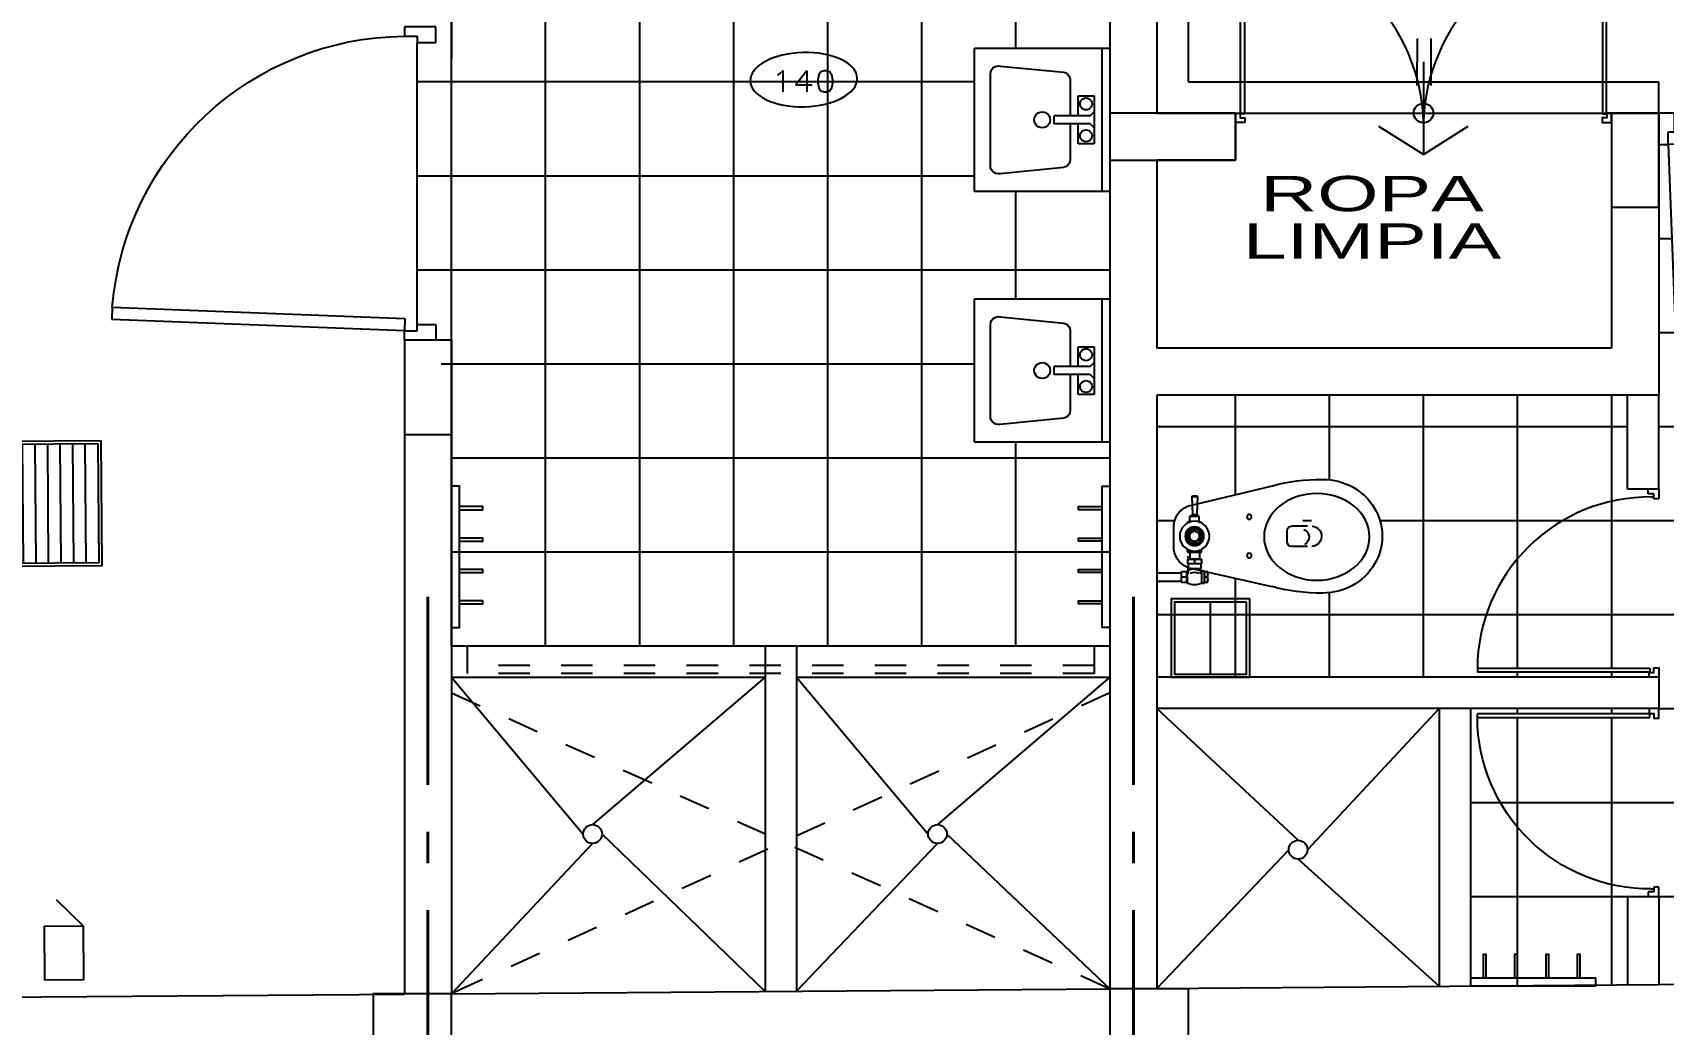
# Model space of a CAD drawing. Header units: millimetres. Extents: x 791 to 2661, y 209 to 602.
# Drawn here: x 1169.6 to 1174.8, y 518.87 to 522.04 of the extents above; entities that cross this region are included whole.
import ezdxf
from ezdxf.enums import TextEntityAlignment as Align

# ---------------------------------------------------------------- set-up
doc = ezdxf.new("R2010")
doc.units = ezdxf.units.MM
doc.header["$LTSCALE"] = 0.1
for name, pattern in [('ACAD_ISO10W100', [18, 12, -3, 0, -3]), ('DASHDOT', [1, 0.5, -0.25, 0, -0.25]), ('DASHED2', [9.525, 6.35, -3.175]), ('HIDDEN', [9.525, 6.35, -3.175])]:
    doc.linetypes.add(name, pattern=pattern)
for name, color, linetype in [('01', 1, 'Continuous'), ('02', 8, 'Continuous'), ('03', 8, 'Continuous'), ('06', 1, 'Continuous'), ('1TEXTO-05', 5, 'Continuous'), ('CASCO', 11, 'Continuous'), ('COLUMNAS', 1, 'Continuous'), ('Equipamiento', 1, 'Continuous'), ('N-AMB', 2, 'Continuous'), ('Pisos', 253, 'Continuous'), ('Proyecciones', 9, 'HIDDEN'), ('Puertas', 1, 'Continuous'), ('Sanitarios', 1, 'Continuous'), ('Ventana alta', 1, 'DASHED2')]:
    doc.layers.add(name, color=color, linetype=linetype)
doc.layers.add('EJES', color=1, linetype='DASHDOT', lineweight=40)
doc.styles.add('0', font='romans.SHX', dxfattribs={"width": 1.5})
doc.styles.add('ROMANS', font='', dxfattribs={"oblique": 1, "height": 0.075})
doc.styles.get('ROMANS').set_extended_font_data('Arial')
pattern_1 = [(360, (1176.73137, 518.97913), (7e-17, 0.3), []), (90, (1176.73137, 518.97913), (-0.3, 9e-17), [])]
pattern_2 = [(360, (1173.03137, 520.07913), (7e-17, 0.3), []), (90, (1173.03137, 520.07913), (-0.3, 9e-17), [])]

# ---------------------------------------------------------------- blocks, each defined once
blk = doc.blocks.new('A$C75F00277')
at = {"layer": 'Puertas'}
for p, q in [((0, 0.95), (0, 1)), ((0, 1), (0.1, 1)), ((0.1, 1), (0.1, 0.97)), ((0.06, 0.95), (0, 0.95)), ((0.06, 0.97), (0.06, 0.95)), ((0.1, 0.97), (0.06, 0.97)), ((1.0317, 0.106), (0.0985, 0.07)), ((1.0317, 0.106), (1.0333, 0.066)), ((0.0985, 0.07), (0.1, 0.03)), ((0.1, 0.03), (1.0333, 0.066)), ((0, 0.05), (0, 0)), ((0.06, 0.05), (0, 0.05)), ((0, 0), (0.1, 0)), ((0.06, 0.03), (0.06, 0.05)), ((0.1, 0.03), (0.06, 0.03)), ((0.1, 0), (0.1, 0.03))]:
    blk.add_line(p, q, dxfattribs=at)
blk.add_arc((0.0923, 0.0274), 0.9427, 4.7817, 89.5347, dxfattribs=at)
blk = doc.blocks.new('.6')
at = {"layer": '02'}
for p, q in [((-0.033, 0.579), (-0.033, 0.594)), ((-0.024, 0.579), (-0.033, 0.579)), ((-0.015, 0.579), (-0.024, 0.579)), ((-0.015, 0.564), (-0.015, 0.579)), ((0, 0.594), (0, 0.564)), ((0, 0.564), (-0.015, 0.564)), ((-0.5725, 0.0285), (-0.028, 0.0285)), ((-0.5725, 0.0285), (-0.5725, 0.0165)), ((-0.028, 0.0165), (-0.5725, 0.0165)), ((-0.028, 0.0285), (-0.028, 0.0165))]:
    blk.add_line(p, q, dxfattribs=at)
blk.add_lwpolyline([(0, 0), (-0.0304, 0), (-0.0304, 0.015), (-0.015, 0.015), (-0.015, 0.03), (0, 0.03)], close=True, dxfattribs=at)
at = {"layer": 'Puertas'}
for p, q in [((-0.024, 0.5695), (-0.015, 0.5695)), ((-0.028, 0.0165), (-0.028, 0.015))]:
    blk.add_line(p, q, dxfattribs=at)
blk.add_arc((-0.028, 0.025), 0.5445, 89.5746, 179.6297, dxfattribs=at)
blk = doc.blocks.new('puerta closet')
at = {"layer": 'Puertas'}
for p, q in [((1013.3278, 613.6709), (1013.3157, 613.6709)), ((1013.3157, 613.6709), (1013.3157, 613.121)), ((1013.3278, 613.1209), (1013.3278, 613.6709)), ((1014.4702, 613.1209), (1014.4702, 613.6709)), ((1014.4702, 613.6709), (1014.4823, 613.6709)), ((1014.4823, 613.6709), (1014.4823, 613.121)), ((1013.3278, 613.1209), (1013.3157, 613.1209)), ((1014.4702, 613.1209), (1014.4823, 613.1209))]:
    blk.add_line(p, q, dxfattribs=at)
for points in [[(1013.299, 613.6992), (1013.299, 613.6685), (1013.3141, 613.6685), (1013.3141, 613.6841), (1013.3293, 613.6841), (1013.3293, 613.6992)], [(1014.499, 613.6992), (1014.499, 613.6685), (1014.4838, 613.6685), (1014.4838, 613.6841), (1014.4687, 613.6841), (1014.4687, 613.6992)]]:
    blk.add_lwpolyline(points, close=True, dxfattribs=at)
for centre, start, end in [((1013.3063, 613.7134), 272.0773, 358.6307), ((1014.4917, 613.7134), 181.3693, 267.9227)]:
    blk.add_arc(centre, 0.5929, start, end, dxfattribs=at)
blk = doc.blocks.new('A$C634057D1')
for p, q in [((0, 0), (0, -0.0778)), ((0.027, 0), (0.027, -0.0778)), ((-0.212, -0.0973), (-0.2772, -0.3682)), ((-0.1591, -0.0988), (-0.162, -0.0988)), ((-0.162, -0.1062), (-0.162, -0.0988)), ((-0.0857, -0.0538), (-0.1421, -0.0538)), ((-0.066, -0.0978), (-0.0744, -0.0978)), ((-0.066, -0.0978), (-0.066, -0.1418)), ((-0.0477, -0.1043), (-0.0505, -0.0965)), ((-0.0472, -0.1043), (-0.0505, -0.0965)), ((-0.043, -0.0973), (-0.028, -0.0973)), ((-0.043, -0.1423), (-0.043, -0.0973)), ((-0.028, -0.1423), (-0.028, -0.0973)), ((-0.028, -0.0998), (-0.013, -0.0998)), ((-0.0169, -0.0973), (0.0437, -0.3664)), ((0.0037, -0.0993), (-0.013, -0.0993)), ((-0.013, -0.0993), (-0.013, -0.1403)), ((0.0331, -0.0948), (-0.0061, -0.0948)), ((-0.0061, -0.0948), (-0.0061, -0.0993)), ((0.0331, -0.0968), (-0.0061, -0.0968)), ((-0.0035, -0.0778), (-0.0035, -0.0948)), ((0.0305, -0.0778), (-0.0035, -0.0778)), ((0.0135, -0.0795), (0.0135, -0.0931)), ((0.0305, -0.0778), (0.0305, -0.0948)), ((0.0331, -0.0948), (0.0331, -0.0968)), ((-0.243, -0.1109), (-0.245, -0.1129)), ((-0.245, -0.1129), (-0.245, -0.1267)), ((-0.243, -0.1287), (-0.245, -0.1267)), ((-0.243, -0.1109), (-0.186, -0.1128)), ((-0.243, -0.1109), (-0.243, -0.1287)), ((-0.243, -0.1287), (-0.186, -0.1268)), ((-0.186, -0.1128), (-0.186, -0.1268)), ((-0.1795, -0.1048), (-0.182, -0.1073)), ((-0.182, -0.1323), (-0.182, -0.1073)), ((-0.1795, -0.1348), (-0.182, -0.1323)), ((-0.162, -0.1048), (-0.1795, -0.1048)), ((-0.1795, -0.1348), (-0.1795, -0.1048)), ((-0.162, -0.1348), (-0.1795, -0.1348)), ((-0.162, -0.1334), (-0.162, -0.1408)), ((-0.1591, -0.1408), (-0.162, -0.1408)), ((-0.066, -0.1418), (-0.0744, -0.1418)), ((-0.066, -0.1043), (-0.043, -0.1043)), ((-0.066, -0.1353), (-0.043, -0.1353)), ((-0.043, -0.1423), (-0.028, -0.1423)), ((-0.0408, -0.1198), (-0.0302, -0.1198)), ((-0.028, -0.1398), (-0.013, -0.1398)), ((0.0037, -0.1403), (-0.013, -0.1403)), ((-0.0061, -0.1403), (-0.0061, -0.1518)), ((0.0331, -0.1428), (-0.0061, -0.1428)), ((0.0331, -0.1518), (-0.0061, -0.1518)), ((-0.0035, -0.1518), (-0.0035, -0.1618)), ((0.0135, -0.1535), (0.0135, -0.1601)), ((0.0305, -0.1518), (0.0305, -0.1618)), ((0.0331, -0.1428), (0.0331, -0.1518)), ((0.0305, -0.1618), (-0.0035, -0.1618)), ((-0.099, -0.4147), (-0.134, -0.4147)), ((-0.149, -0.4801), (-0.149, -0.4297)), ((-0.084, -0.4801), (-0.084, -0.4297))]:
    blk.add_line(p, q)
blk.add_lwpolyline([(-0.1257, -0.1038), (-0.135, -0.1198), (-0.1257, -0.1358), (-0.1073, -0.1358), (-0.098, -0.1198), (-0.1073, -0.1038)], close=True)
for centre, radius in [((-0.1165, -0.1198), 0.0475), ((-0.1165, -0.1198), 0.03), ((-0.1165, -0.1198), 0.029), ((-0.1165, -0.1198), 0.0261), ((-0.1165, -0.1198), 0.024), ((-0.1165, -0.1198), 0.0232), ((-0.1165, -0.1198), 0.016), ((-0.1783, -0.2941), 0.00767), ((-0.0547, -0.2941), 0.00767)]:
    blk.add_circle(centre, radius)
for centre, radius, start, end in [((-0.1462, -0.1253), 0.0716, 87.5781, 156.9604), ((-0.1345, -0.1093), 0.0275, 157.5879, 171.3471), ((-0.0827, -0.1253), 0.0716, 23.0396, 92.4219), ((-0.0962, -0.1149), 0.0304, 7.8129, 34.2621), ((-0.0135, -0.1086), 0.0295, 157.5879, 202.4121), ((-0.0575, -0.1086), 0.0295, 337.5879, 22.4121), ((0.0241, -0.1198), 0.0371, 146.4915, 213.5085), ((0.005, -0.1001), 0.0223, 67.5879, 112.4121), ((0.005, -0.0725), 0.0223, 247.5879, 292.4121), ((0.022, -0.1001), 0.0223, 67.5879, 112.4121), ((0.022, -0.0725), 0.0223, 247.5879, 292.4121), ((-0.0134, -0.1198), 0.0519, 333.7158, 26.2842), ((-0.1802, -0.1176), 0.00754, 103.7683, 140.2425), ((-0.1802, -0.122), 0.00754, 219.7575, 256.2317), ((-0.1345, -0.1303), 0.0275, 188.6529, 202.4121), ((-0.0962, -0.1247), 0.0304, 325.7379, 352.1871), ((-0.0135, -0.131), 0.0295, 157.5879, 202.4121), ((-0.0575, -0.131), 0.0295, 337.5879, 22.4121), ((0.005, -0.1741), 0.0223, 67.5879, 112.4121), ((0.039, -0.1198), 0.0408, 159.1987, 200.8013), ((0.022, -0.1741), 0.0223, 67.5879, 112.4121), ((0.005, -0.1395), 0.0223, 247.5879, 292.4121), ((0.022, -0.1395), 0.0223, 247.5879, 292.4121), ((-0.134, -0.4297), 0.015, 90, 180), ((-0.099, -0.4297), 0.015, 0, 90), ((-0.1165, -0.4921), 0.0326, 184.6982, 357.3718), ((-0.1138, -0.4582), 0.0267, 202.8247, 331.5932)]:
    blk.add_arc(centre, radius, start, end)
blk.add_ellipse((-0.1144, -0.5096), major_axis=(0, -0.1683), ratio=0.821749)
for centre, major_axis, ratio, start_param, end_param in [((-0.1165, -0.5233), (0, -0.3339), 0.543435, 4.229443, 4.728782), ((-0.1165, -0.5233), (0, -0.3339), 0.543435, 1.554403, 2.060025), ((-0.1165, -0.5288), (0, -0.1893), 0.958462, 4.712389, 7.853982)]:
    blk.add_ellipse(centre, major_axis=major_axis, ratio=ratio, start_param=start_param, end_param=end_param)
blk = doc.blocks.new('A$C5FCB44E2')
at = {"layer": 'Sanitarios'}
for p, q in [((0, 0.4572, -0.1016), (0, 0.4572)), ((0, 0.4572, -0.1016), (0, 0.4572)), ((0, 0, -0.1016), (0, 0.4572, -0.1016)), ((0, 0.4572, -0.1016), (0.127, 0.4572, -0.1016)), ((0, 0), (0, 0.4572)), ((0, 0.4572), (0.127, 0.4572)), ((0.0254, 0.4572, 0.0508), (0.0254, 0, 0.0508)), ((0.127, 0.4572, -0.1016), (0.127, 0.4572)), ((0.127, 0.4572, -0.1016), (0.127, 0.4572)), ((0.127, 0.4572, -0.1016), (0.4318, 0.4572, -0.1016)), ((0.127, 0.4572), (0.4318, 0.4572)), ((0.4318, 0.4572, -0.1016), (0.4318, 0.4572)), ((0.4318, 0.4572, -0.1016), (0.4318, 0.4572)), ((0.4318, 0.4572, -0.1016), (0.4318, 0, -0.1016)), ((0.4318, 0.4572), (0.4318, 0)), ((0.1279, 0.362), (0.1304, 0.3681)), ((0.1304, 0.3681), (0.1344, 0.3734)), ((0.1344, 0.3734), (0.1397, 0.3774)), ((0.1397, 0.3774), (0.1458, 0.3799)), ((0.1458, 0.3799), (0.1474, 0.3803)), ((0.1474, 0.3803), (0.3506, 0.4003)), ((0.3506, 0.4003), (0.3572, 0.4008)), ((0.3572, 0.4008), (0.3638, 0.3995)), ((0.3638, 0.3995), (0.3697, 0.3965)), ((0.3697, 0.3965), (0.3747, 0.3922)), ((0.3747, 0.3922), (0.3784, 0.3867)), ((0.3784, 0.3867), (0.3805, 0.3804)), ((0.3805, 0.3804), (0.381, 0.3754)), ((0.381, 0.3754), (0.381, 0.0818)), ((0.127, 0.3554), (0.1279, 0.362)), ((0.127, 0.2413), (0.127, 0.3554)), ((0.0508, 0.1524, 0.0508), (0.0508, 0.3048, 0.0508)), ((0.0508, 0.3048, 0.0508), (0.1016, 0.3048, 0.0508)), ((0.0572, 0.2794, 0.0508), (0.0578, 0.2843, 0.0508)), ((0.0578, 0.2745, 0.0508), (0.0572, 0.2794, 0.0508)), ((0.0578, 0.2843, 0.0508), (0.0597, 0.2889, 0.0508)), ((0.0597, 0.2699, 0.0508), (0.0578, 0.2745, 0.0508)), ((0.0597, 0.2889, 0.0508), (0.0627, 0.2929, 0.0508)), ((0.0627, 0.2659, 0.0508), (0.0597, 0.2699, 0.0508)), ((0.0627, 0.2929, 0.0508), (0.0667, 0.2959, 0.0508)), ((0.0667, 0.2629, 0.0508), (0.0627, 0.2659, 0.0508)), ((0.0667, 0.2959, 0.0508), (0.0713, 0.2978, 0.0508)), ((0.0713, 0.261, 0.0508), (0.0667, 0.2629, 0.0508)), ((0.0713, 0.2978, 0.0508), (0.0762, 0.2985, 0.0508)), ((0.0762, 0.2604, 0.0508), (0.0713, 0.261, 0.0508)), ((0.0762, 0.2985, 0.0508), (0.0811, 0.2978, 0.0508)), ((0.0811, 0.261, 0.0508), (0.0762, 0.2604, 0.0508)), ((0.0762, 0.2604, 0.0508), (0.0762, 0.2604, 0.0508)), ((0.0811, 0.2978, 0.0508), (0.0857, 0.2959, 0.0508)), ((0.0857, 0.2629, 0.0508), (0.0811, 0.261, 0.0508)), ((0.0857, 0.2959, 0.0508), (0.0897, 0.2929, 0.0508)), ((0.0897, 0.2659, 0.0508), (0.0857, 0.2629, 0.0508)), ((0.0897, 0.2929, 0.0508), (0.0927, 0.2889, 0.0508)), ((0.0927, 0.2699, 0.0508), (0.0897, 0.2659, 0.0508)), ((0.0927, 0.2889, 0.0508), (0.0946, 0.2843, 0.0508)), ((0.0946, 0.2745, 0.0508), (0.0927, 0.2699, 0.0508)), ((0.0946, 0.2843, 0.0508), (0.0953, 0.2794, 0.0508)), ((0.0953, 0.2794, 0.0508), (0.0946, 0.2745, 0.0508)), ((0.1016, 0.3048, 0.0508), (0.1016, 0.2413, 0.0508)), ((0.0635, 0.2413, 0.0508), (0.0508, 0.254, 0.0508)), ((0.0635, 0.2159, 0.0508), (0.0508, 0.2032, 0.0508)), ((0.0635, 0.2413, 0.0508), (0.1778, 0.2413, 0.0508)), ((0.0635, 0.2159, 0.0508), (0.1778, 0.2159, 0.0508)), ((0.1016, 0.2159, 0.0508), (0.1016, 0.1524, 0.0508)), ((0.127, 0.1018), (0.127, 0.2159)), ((0.1778, 0.2413, 0.0508), (0.1778, 0.2159, 0.0508)), ((0.1905, 0.2286, 0.0508), (0.1914, 0.2352, 0.0508)), ((0.1914, 0.222, 0.0508), (0.1905, 0.2286, 0.0508)), ((0.1914, 0.2352, 0.0508), (0.1939, 0.2413, 0.0508)), ((0.1939, 0.2159, 0.0508), (0.1914, 0.222, 0.0508)), ((0.1939, 0.2413, 0.0508), (0.1979, 0.2466, 0.0508)), ((0.1979, 0.2106, 0.0508), (0.1939, 0.2159, 0.0508)), ((0.1979, 0.2466, 0.0508), (0.2032, 0.2506, 0.0508)), ((0.2032, 0.2066, 0.0508), (0.1979, 0.2106, 0.0508)), ((0.2032, 0.2506, 0.0508), (0.2093, 0.2531, 0.0508)), ((0.2093, 0.2531, 0.0508), (0.2159, 0.254, 0.0508)), ((0.2159, 0.254, 0.0508), (0.2225, 0.2531, 0.0508)), ((0.2225, 0.2531, 0.0508), (0.2286, 0.2506, 0.0508)), ((0.2286, 0.2506, 0.0508), (0.2339, 0.2466, 0.0508)), ((0.2339, 0.2106, 0.0508), (0.2286, 0.2066, 0.0508)), ((0.2339, 0.2466, 0.0508), (0.2379, 0.2413, 0.0508)), ((0.2379, 0.2159, 0.0508), (0.2339, 0.2106, 0.0508)), ((0.2379, 0.2413, 0.0508), (0.2404, 0.2352, 0.0508)), ((0.2404, 0.222, 0.0508), (0.2379, 0.2159, 0.0508)), ((0.2404, 0.2352, 0.0508), (0.2413, 0.2286, 0.0508)), ((0.2413, 0.2286, 0.0508), (0.2404, 0.222, 0.0508)), ((0.0572, 0.1778, 0.0508), (0.0578, 0.1827, 0.0508)), ((0.0578, 0.1729, 0.0508), (0.0572, 0.1778, 0.0508)), ((0.0578, 0.1827, 0.0508), (0.0597, 0.1873, 0.0508)), ((0.0597, 0.1683, 0.0508), (0.0578, 0.1729, 0.0508)), ((0.0597, 0.1873, 0.0508), (0.0627, 0.1913, 0.0508)), ((0.0627, 0.1643, 0.0508), (0.0597, 0.1683, 0.0508)), ((0.0627, 0.1913, 0.0508), (0.0667, 0.1943, 0.0508)), ((0.0667, 0.1613, 0.0508), (0.0627, 0.1643, 0.0508)), ((0.0667, 0.1943, 0.0508), (0.0713, 0.1962, 0.0508)), ((0.0713, 0.1594, 0.0508), (0.0667, 0.1613, 0.0508)), ((0.0713, 0.1962, 0.0508), (0.0762, 0.1969, 0.0508)), ((0.0762, 0.1588, 0.0508), (0.0713, 0.1594, 0.0508)), ((0.0762, 0.1969, 0.0508), (0.0811, 0.1962, 0.0508)), ((0.0811, 0.1594, 0.0508), (0.0762, 0.1588, 0.0508)), ((0.0762, 0.1588, 0.0508), (0.0762, 0.1588, 0.0508)), ((0.0811, 0.1962, 0.0508), (0.0857, 0.1943, 0.0508)), ((0.0857, 0.1613, 0.0508), (0.0811, 0.1594, 0.0508)), ((0.0857, 0.1943, 0.0508), (0.0897, 0.1913, 0.0508)), ((0.0897, 0.1643, 0.0508), (0.0857, 0.1613, 0.0508)), ((0.0897, 0.1913, 0.0508), (0.0927, 0.1873, 0.0508)), ((0.0927, 0.1683, 0.0508), (0.0897, 0.1643, 0.0508)), ((0.0927, 0.1873, 0.0508), (0.0946, 0.1827, 0.0508)), ((0.0946, 0.1729, 0.0508), (0.0927, 0.1683, 0.0508)), ((0.0946, 0.1827, 0.0508), (0.0953, 0.1778, 0.0508)), ((0.0953, 0.1778, 0.0508), (0.0946, 0.1729, 0.0508)), ((0.2093, 0.2041, 0.0508), (0.2032, 0.2066, 0.0508)), ((0.2159, 0.2032, 0.0508), (0.2093, 0.2041, 0.0508)), ((0.2225, 0.2041, 0.0508), (0.2159, 0.2032, 0.0508)), ((0.2159, 0.2032, 0.0508), (0.2159, 0.2032, 0.0508)), ((0.2286, 0.2066, 0.0508), (0.2225, 0.2041, 0.0508)), ((0.1016, 0.1524, 0.0508), (0.0508, 0.1524, 0.0508)), ((0.1271, 0.1002), (0.127, 0.1018)), ((0.1283, 0.0936), (0.1271, 0.1002)), ((0.1313, 0.0877), (0.1283, 0.0936)), ((0.1356, 0.0827), (0.1313, 0.0877)), ((0.1411, 0.079), (0.1356, 0.0827)), ((0.1474, 0.0769), (0.1411, 0.079)), ((0.3506, 0.0569), (0.1474, 0.0769)), ((0.3556, 0.0564), (0.3506, 0.0569)), ((0.3622, 0.0573), (0.3556, 0.0564)), ((0.3683, 0.0598), (0.3622, 0.0573)), ((0.3736, 0.0638), (0.3683, 0.0598)), ((0.3776, 0.0691), (0.3736, 0.0638)), ((0.3801, 0.0752), (0.3776, 0.0691)), ((0.381, 0.0818), (0.3801, 0.0752)), ((0, 0, -0.1016), (0, 0)), ((0, 0, -0.1016), (0, 0)), ((0.127, 0, -0.1016), (0, 0, -0.1016)), ((0.127, 0), (0, 0)), ((0.127, 0, -0.1016), (0.127, 0)), ((0.127, 0, -0.1016), (0.127, 0)), ((0.4318, 0, -0.1016), (0.127, 0, -0.1016)), ((0.4318, 0), (0.127, 0)), ((0.4318, 0, -0.1016), (0.4318, 0)), ((0.4318, 0, -0.1016), (0.4318, 0))]:
    blk.add_line(p, q, dxfattribs=at)
blk = doc.blocks.new('MA-47')
for p, q in [((-0.1, 0.01), (-0.1, 0.39)), ((-0.06, 0.01), (-0.06, 0.39)), ((-0.02, 0.01), (-0.02, 0.39)), ((0.02, 0.01), (0.02, 0.39)), ((0.06, 0.01), (0.06, 0.39)), ((0.1, 0.01), (0.1, 0.39))]:
    blk.add_line(p, q)
for points in [[(0.15, 0.4), (0.15, 0), (-0.15, 0), (-0.15, 0.4)], [(0.14, 0.39), (0.14, 0.01), (-0.14, 0.01), (-0.14, 0.39)]]:
    blk.add_lwpolyline(points, close=True)
blk = doc.blocks.new('A$C43255245')
at = {"layer": 'Equipamiento', "rotation": 90}
blk.add_blockref('MA-47', (0.4, 0.15), dxfattribs=at)
blk = doc.blocks.new('TIMBRE-1')
blk.add_line((0, -0.085), (0.0849, -0.1699))
blk.add_lwpolyline([(0, -0.085), (0.125, -0.085), (0.125, 0.085), (0, 0.085)], close=True)
blk = doc.blocks.new('A$C28521B53')
at = {"layer": 'Equipamiento', "rotation": 180}
blk.add_blockref('TIMBRE-1', (0.125, 0.085), dxfattribs=at)
blk = doc.blocks.new('MP-1')
at = {"layer": 'Equipamiento'}
blk.add_line((0.115, 0), (0.115, -0.23), dxfattribs=at)
for points in [[(-0.01, -0.24), (0.24, -0.24), (0.24, 0.01), (-0.01, 0.01)], [(0, -0.23), (0.23, -0.23), (0.23, 0), (0, 0)]]:
    blk.add_lwpolyline(points, close=True, dxfattribs=at)
blk = doc.blocks.new('MCC34')
for p, q in [((1020.0426, 590.2017), (1020.0426, 590.1267)), ((1020.1426, 590.2017), (1020.1426, 590.1267)), ((1020.2426, 590.2017), (1020.2426, 590.1267))]:
    blk.add_line(p, q)
blk.add_lwpolyline([(1020.2926, 590.2267), (1019.8926, 590.2267), (1019.8926, 590.2017), (1020.2926, 590.2017)], close=True)
for points in [[(1019.9426, 590.2017), (1019.9426, 590.1267), (1019.9526, 590.1267), (1019.9526, 590.2017)], [(1020.0426, 590.2017), (1020.0426, 590.1267), (1020.0526, 590.1267), (1020.0526, 590.2017)], [(1020.1426, 590.2017), (1020.1426, 590.1267), (1020.1526, 590.1267), (1020.1526, 590.2017)], [(1020.2426, 590.2017), (1020.2426, 590.1267), (1020.2526, 590.1267), (1020.2526, 590.2017)]]:
    blk.add_lwpolyline(points)
blk = doc.blocks.new('MC-34')
for p, q in [((-0.025, 0.05), (-0.1, 0.05)), ((-0.025, -0.05), (-0.1, -0.05)), ((-0.025, -0.15), (-0.1, -0.15))]:
    blk.add_line(p, q)
blk.add_lwpolyline([(0, -0.225), (0, 0.225), (-0.025, 0.225), (-0.025, -0.225)], close=True)
for points in [[(-0.025, 0.15), (-0.1, 0.15), (-0.1, 0.14), (-0.025, 0.14)], [(-0.025, 0.05), (-0.1, 0.05), (-0.1, 0.04), (-0.025, 0.04)], [(-0.025, -0.05), (-0.1, -0.05), (-0.1, -0.06), (-0.025, -0.06)], [(-0.025, -0.15), (-0.1, -0.15), (-0.1, -0.16), (-0.025, -0.16)]]:
    blk.add_lwpolyline(points)
blk = doc.blocks.new('A$C34EA66F1')
at = {"layer": 'Equipamiento', "rotation": 180}
blk.add_blockref('MC-34', (0, 0.225), dxfattribs=at)

msp = doc.modelspace()

# ---------------------------------------------------------------- hatches: boundary and pattern name
at = {"layer": 'Pisos'}
h = msp.add_hatch(dxfattribs=at)
h.set_pattern_fill('_USER', color=256, scale=0.3, style=0, double=1, pattern_type=0)
h.set_pattern_definition(pattern_2)
h.paths.add_polyline_path([(1172.5996, 521.986), (1172.9044, 521.986), (1173.0314, 521.986), (1173.0314, 522.6291), (1172.8064, 522.6291), (1172.8064, 522.6291), (1172.766, 522.6291), (1172.766, 522.6493), (1172.7733, 522.6493), (1172.7733, 522.6615, 0.414496), (1172.0447, 523.4002), (1172.0447, 522.6669), (1172.0266, 522.6669), (1172.0266, 522.6493), (1172.0468, 522.6493), (1172.0468, 522.6291), (1172.0064, 522.6291), (1172.0064, 522.6291), (1171.7314, 522.6291), (1171.691, 522.6291), (1171.691, 522.6493), (1171.6983, 522.6493), (1171.6983, 522.6615, 0.414496), (1170.9697, 523.4002), (1170.9697, 522.6669), (1170.9516, 522.6669), (1170.9516, 522.6493), (1170.9718, 522.6493), (1170.9718, 522.6291), (1170.9314, 522.6291), (1170.9314, 521.7541), (1170.8614, 521.7541), (1170.8614, 521.7301), (1171.608, 521.7013), (1171.6067, 521.6694, -0.387638), (1170.8614, 520.9781), (1170.8614, 520.9541), (1170.9314, 520.9541), (1170.9314, 520.0791), (1171.9314, 520.0791), (1172.0314, 520.0791), (1173.0314, 520.0791), (1173.0314, 520.7288), (1172.9044, 520.7288), (1172.5996, 520.7288), (1172.5996, 521.186), (1172.9044, 521.186), (1173.0314, 521.186), (1173.0314, 521.5288), (1172.9044, 521.5288), (1172.5996, 521.5288)])
h = msp.add_hatch(dxfattribs=at)
h.set_pattern_fill('_USER', color=256, scale=0.3, style=0, double=1, pattern_type=0)
h.set_pattern_definition(pattern_2)
h.paths.add_polyline_path([(1170.9314, 521.0541), (1171.2548, 521.0796), (1171.7533, 521.4224), (1171.694, 521.7095), (1171.361, 521.796), (1171.0737, 521.796), (1170.9757, 521.9084), (1170.8214, 522.0041), (1170.8214, 521.1041), (1170.8814, 521.1041), (1170.8814, 521.0541)])
h = msp.add_hatch(dxfattribs=at)
h.set_pattern_fill('_USER', color=256, scale=0.3, style=0, double=1, pattern_type=0)
h.set_pattern_definition(pattern_1)
edge = h.paths.add_edge_path()
edge.add_line((1174.7814, 518.999), (1176.7314, 519.014))
edge.add_line((1176.7314, 519.014), (1176.7314, 519.9991))
edge.add_line((1176.7314, 519.9991), (1176.507, 519.9889))
edge.add_arc((1176.4921, 520.1736), 0.1853, 240.9746, 274.6235, ccw=False)
edge.add_arc((1176.5006, 520.1613), 0.1792, 211.0076, 236.6819, ccw=False)
edge.add_arc((1176.5194, 520.1696), 0.1996, 189.2906, 210.2565, ccw=False)
edge.add_arc((1176.705, 520.2083), 0.389, 183.6551, 190.5033, ccw=False)
edge.add_arc((1179.2335, 520.2291), 2.9171, 179.1036, 180.8964, ccw=False)
edge.add_arc((1176.705, 520.25), 0.389, 169.4967, 176.3449, ccw=False)
edge.add_arc((1176.5194, 520.2887), 0.1996, 149.7435, 170.7094, ccw=False)
edge.add_arc((1176.5006, 520.2969), 0.1792, 123.3181, 148.9924, ccw=False)
edge.add_arc((1176.4921, 520.2846), 0.1853, 85.3765, 119.0254, ccw=False)
edge.add_line((1176.507, 520.4693), (1176.7314, 520.4591))
edge.add_line((1176.7314, 520.4591), (1176.7314, 520.7991))
edge.add_line((1176.7314, 520.7991), (1176.507, 520.7889))
edge.add_arc((1176.4921, 520.9736), 0.1853, 240.9746, 274.6235, ccw=False)
edge.add_arc((1176.5006, 520.9613), 0.1792, 211.0076, 236.6819, ccw=False)
edge.add_arc((1176.5194, 520.9696), 0.1996, 189.2906, 210.2565, ccw=False)
edge.add_arc((1176.705, 521.0083), 0.389, 183.6551, 190.5033, ccw=False)
edge.add_arc((1179.2335, 521.0291), 2.9171, 179.1036, 180.8964, ccw=False)
edge.add_arc((1176.705, 521.05), 0.389, 169.4967, 176.3449, ccw=False)
edge.add_arc((1176.5194, 521.0887), 0.1996, 149.7435, 170.7094, ccw=False)
edge.add_arc((1176.5006, 521.0969), 0.1792, 123.3181, 148.9924, ccw=False)
edge.add_arc((1176.4921, 521.0846), 0.1853, 85.3765, 119.0254, ccw=False)
edge.add_line((1176.507, 521.2693), (1176.7314, 521.2591))
edge.add_line((1176.7314, 521.2591), (1176.7314, 521.6291))
edge.add_line((1176.7314, 521.6291), (1175.7814, 521.6291))
edge.add_line((1175.7814, 521.6291), (1175.7814, 521.6791))
edge.add_line((1175.7814, 521.6791), (1175.7514, 521.6791))
edge.add_arc((1174.8087, 521.6868), 0.9427, 274.7817, 359.5347, ccw=False)
edge.add_line((1174.8873, 520.7474), (1174.8473, 520.7459))
edge.add_line((1174.8473, 520.7459), (1174.8114, 521.6791))
edge.add_line((1174.8114, 521.6791), (1174.7814, 521.6791))
edge.add_line((1174.7814, 521.6791), (1174.7814, 520.5488))
edge.add_line((1174.7814, 520.5488), (1174.7662, 520.5488))
edge.add_line((1174.7662, 520.5488), (1174.7662, 520.5543))
edge.add_line((1174.7662, 520.5543), (1174.7571, 520.5543))
edge.add_arc((1174.753, 520.0044), 0.55, 89.5746, 179.6297)
edge.add_line((1174.2031, 520.0079), (1174.753, 520.0079))
edge.add_line((1174.753, 520.0079), (1174.753, 519.9943))
edge.add_line((1174.753, 519.9943), (1174.7662, 519.9943))
edge.add_line((1174.7662, 519.9943), (1174.7662, 520.0094))
edge.add_line((1174.7662, 520.0094), (1174.7814, 520.0094))
edge.add_line((1174.7814, 520.0094), (1174.7814, 519.8488))
edge.add_line((1174.7814, 519.8488), (1174.7662, 519.8488))
edge.add_line((1174.7662, 519.8488), (1174.7662, 519.864))
edge.add_line((1174.7662, 519.864), (1174.753, 519.864))
edge.add_line((1174.753, 519.864), (1174.753, 519.8503))
edge.add_line((1174.753, 519.8503), (1174.2031, 519.8503))
edge.add_arc((1174.753, 519.8539), 0.55, 180.3703, 270.4254)
edge.add_line((1174.7571, 519.3039), (1174.7662, 519.3039))
edge.add_line((1174.7662, 519.3039), (1174.7662, 519.3094))
edge.add_line((1174.7662, 519.3094), (1174.7814, 519.3094))
edge.add_line((1174.7814, 519.3094), (1174.7814, 518.999))
h = msp.add_hatch(dxfattribs=at)
h.set_pattern_fill('_USER', color=256, scale=0.3, style=0, double=1, pattern_type=0)
h.set_pattern_definition(pattern_1)
edge = h.paths.add_edge_path()
edge.add_line((1174.7571, 520.5543), (1174.7662, 520.5543))
edge.add_line((1174.7662, 520.5543), (1174.7662, 520.564))
edge.add_line((1174.7662, 520.564), (1174.7571, 520.564))
edge.add_line((1174.7571, 520.564), (1174.748, 520.564))
edge.add_line((1174.748, 520.564), (1174.748, 520.5791))
edge.add_line((1174.748, 520.5791), (1174.6814, 520.5791))
edge.add_line((1174.6814, 520.5791), (1174.6814, 520.8791))
edge.add_line((1174.6814, 520.8791), (1173.1814, 520.8791))
edge.add_line((1173.1814, 520.8791), (1173.1814, 520.3126))
edge.add_line((1173.1814, 520.3126), (1173.2592, 520.3126))
edge.add_line((1173.2592, 520.3126), (1173.2592, 520.3161))
edge.add_line((1173.2592, 520.3161), (1173.2762, 520.3161))
edge.add_line((1173.2762, 520.3161), (1173.2762, 520.3188))
edge.add_line((1173.2762, 520.3188), (1173.2796, 520.3188))
edge.add_arc((1173.3012, 520.2885), 0.0371, 123.5085, 125.4136, ccw=False)
edge.add_line((1173.2807, 520.3195), (1173.2807, 520.3287))
edge.add_arc((1173.3067, 520.3953), 0.0716, 177.5781, 248.6697, ccw=False)
edge.add_line((1173.2352, 520.3984), (1173.2352, 520.4558))
edge.add_arc((1173.3067, 520.4588), 0.0716, 113.0396, 182.4219, ccw=False)
edge.add_line((1173.2787, 520.5247), (1173.2932, 520.5281))
edge.add_line((1173.2932, 520.5281), (1173.2922, 520.5576))
edge.add_line((1173.2922, 520.5576), (1173.3102, 520.5576))
edge.add_line((1173.3102, 520.5576), (1173.3093, 520.532))
edge.add_line((1173.3093, 520.532), (1173.5496, 520.5898))
edge.add_ellipse((1173.7046, 520.4291), major_axis=(0.3339, 0), ratio=0.543435, start_angle=89.0607, end_angle=117.6708, ccw=False)
edge.add_ellipse((1173.7101, 520.4291), major_axis=(0.1893, 0), ratio=0.958462, start_angle=270, end_angle=450, ccw=False)
edge.add_ellipse((1173.7046, 520.4291), major_axis=(0.3339, 0), ratio=0.543435, start_angle=241.9692, end_angle=270.9393, ccw=False)
edge.add_line((1173.5477, 520.2689), (1173.3432, 520.315))
edge.add_line((1173.3432, 520.315), (1173.3432, 520.2821))
edge.add_line((1173.3432, 520.2821), (1173.3332, 520.2821))
edge.add_line((1173.3332, 520.2821), (1173.3332, 520.2795))
edge.add_line((1173.3332, 520.2795), (1173.3242, 520.2795))
edge.add_arc((1173.3012, 520.3261), 0.0519, 243.7158, 296.2842, ccw=False)
edge.add_line((1173.2782, 520.2795), (1173.2732, 520.2795))
edge.add_arc((1173.2539, 520.2906), 0.0223, 330.0509, 337.5879)
edge.add_line((1173.2745, 520.2821), (1173.2592, 520.2821))
edge.add_line((1173.2592, 520.2821), (1173.2592, 520.2856))
edge.add_line((1173.2592, 520.2856), (1173.1814, 520.2856))
edge.add_line((1173.1814, 520.2856), (1173.1814, 519.9791))
edge.add_line((1173.1814, 519.9791), (1174.7507, 519.9791))
edge.add_line((1174.7507, 519.9791), (1174.7507, 519.9958))
edge.add_line((1174.7507, 519.9958), (1174.2031, 519.9958))
edge.add_line((1174.2031, 519.9958), (1174.2031, 520.0079))
edge.add_arc((1174.753, 520.0044), 0.55, 89.5746, 179.6297, ccw=False)
h = msp.add_hatch(dxfattribs=at)
h.set_pattern_fill('_USER', color=256, scale=0.3, style=0, double=1, pattern_type=0)
h.set_pattern_definition(pattern_1)
edge = h.paths.add_edge_path()
edge.add_line((1174.1814, 518.9944), (1174.6814, 518.9983))
edge.add_line((1174.6814, 518.9983), (1174.6814, 519.2791))
edge.add_line((1174.6814, 519.2791), (1174.748, 519.2791))
edge.add_line((1174.748, 519.2791), (1174.748, 519.2943))
edge.add_line((1174.748, 519.2943), (1174.7662, 519.2943))
edge.add_line((1174.7662, 519.2943), (1174.7662, 519.3039))
edge.add_line((1174.7662, 519.3039), (1174.7571, 519.3039))
edge.add_arc((1174.753, 519.8539), 0.55, 180.3703, 270.4254, ccw=False)
edge.add_line((1174.2031, 519.8503), (1174.2031, 519.8625))
edge.add_line((1174.2031, 519.8625), (1174.7507, 519.8625))
edge.add_line((1174.7507, 519.8625), (1174.7507, 519.8791))
edge.add_line((1174.7507, 519.8791), (1174.1814, 519.8791))
edge.add_line((1174.1814, 519.8791), (1174.1814, 518.9944))

# ---------------------------------------------------------------- linework, layer by layer
at = {"layer": '01'}
msp.add_line((1174.0314, 521.9423), (1174.0314, 521.6469), dxfattribs=at)
at = {"layer": '02'}
msp.add_circle((1174.0314, 521.7791), 0.0311, dxfattribs=at)
at = {"layer": '03'}
for p, q in [((1174.0106, 522.0173), (1174.0103, 521.8673)), ((1174.0547, 522.0172), (1174.0544, 521.8672)), ((1174.0314, 521.6469), (1173.8884, 521.7365)), ((1174.0314, 521.6469), (1174.1736, 521.7376)), ((1174.6814, 520.5791), (1174.6814, 520.8791)), ((1174.7814, 520.5791), (1174.7814, 520.8791)), ((1174.7814, 520.5791), (1174.6814, 520.5791)), ((1174.7814, 519.2791), (1174.6814, 519.2791)), ((1174.6814, 519.2791), (1174.6814, 518.9983)), ((1174.7814, 519.2791), (1174.7814, 518.999))]:
    msp.add_line(p, q, dxfattribs=at)
at = {"layer": '06'}
for p, q in [((1173.1814, 524.2791), (1173.1814, 521.7791)), ((1170.9314, 524.1291), (1170.9314, 521.9541)), ((1173.0314, 524.1291), (1173.0314, 518.9856)), ((1173.1814, 521.7791), (1173.4314, 521.7791)), ((1173.4314, 521.7791), (1173.4314, 521.6291)), ((1174.6314, 521.7791), (1174.7814, 521.7791)), ((1174.6314, 521.7791), (1174.6314, 521.0291)), ((1174.7814, 521.7791), (1174.7814, 520.8791)), ((1173.1814, 521.6291), (1173.1814, 521.0291)), ((1173.4314, 521.6291), (1173.1814, 521.6291)), ((1170.7814, 521.0541), (1170.7814, 518.9683)), ((1170.9314, 521.0541), (1170.7814, 521.0541)), ((1170.9314, 521.0541), (1170.9314, 518.9695)), ((1174.6314, 521.0291), (1173.1814, 521.0291)), ((1173.1814, 520.8791), (1173.1814, 518.9867)), ((1174.7814, 520.8791), (1173.1814, 520.8791)), ((1171.9314, 520.0791), (1171.9314, 518.9771)), ((1171.9314, 520.0791), (1172.0314, 520.0791)), ((1172.0314, 520.0791), (1172.0314, 518.9779)), ((1174.7814, 519.9791), (1173.1814, 519.9791)), ((1174.7814, 519.9791), (1174.7814, 519.8791)), ((1174.7814, 519.8791), (1173.1814, 519.8791)), ((1173.1814, 518.9867), (1176.7314, 519.014)), ((1163.0314, 518.9088), (1170.7814, 518.9683)), ((1170.9314, 518.9695), (1173.0314, 518.9856))]:
    msp.add_line(p, q, dxfattribs=at)
at = {"layer": 'COLUMNAS', "ltscale": 0.15}
for points in [[(1173.4314, 521.6291), (1173.4314, 521.7791), (1173.0314, 521.7791), (1173.0314, 521.6291)], [(1174.6314, 521.4791), (1174.7814, 521.4791), (1174.7814, 521.7791), (1174.6314, 521.7791)], [(1170.7814, 520.7541), (1170.9314, 520.7541), (1170.9314, 521.0541), (1170.7814, 521.0541)], [(1170.6814, 518.7195), (1170.9314, 518.7195), (1170.9314, 518.9695), (1170.6814, 518.9695)], [(1173.0314, 518.7356), (1173.2814, 518.7356), (1173.2814, 518.9856), (1173.0314, 518.9856)]]:
    msp.add_lwpolyline(points, close=True, dxfattribs=at)
at = {"layer": 'EJES', "linetype": 'ACAD_ISO10W100', "ltscale": 0.5}
for p, q in [((1170.8564, 520.2361), (1170.8564, 516.2371)), ((1173.1064, 520.2361), (1173.1064, 516.2371))]:
    msp.add_line(p, q, dxfattribs=at)
at = {"layer": 'N-AMB', "ltscale": 0.5, "extrusion": (0, 0, -1)}
msp.add_ellipse((1172.0548, 521.8857), major_axis=(-0.1707, -0.0044), ratio=0.506987, dxfattribs=at)
at = {"layer": 'Pisos', "ltscale": 0.15}
for p, q in [((1173.2814, 521.8791), (1173.2814, 524.3791)), ((1170.8214, 521.1041), (1170.8214, 522.0041)), ((1170.9314, 519.9791), (1171.3514, 519.4791)), ((1171.9314, 519.9791), (1171.3814, 519.5091)), ((1172.0314, 519.9791), (1172.4514, 519.4791)), ((1173.0314, 519.9791), (1172.4814, 519.5091)), ((1173.1814, 519.8791), (1173.6314, 519.4591)), ((1174.0814, 519.8791), (1173.6614, 519.4291)), ((1171.9314, 518.9771), (1171.4114, 519.4791)), ((1173.0314, 518.9856), (1172.5114, 519.4791)), ((1172.5114, 519.4791), (1173.0314, 518.9856)), ((1172.5114, 519.4791), (1173.0314, 518.9856)), ((1170.9314, 518.9695), (1171.3814, 519.4491)), ((1172.0314, 518.9779), (1172.4814, 519.4491)), ((1173.6014, 519.4291), (1173.1814, 518.9867)), ((1174.0814, 518.9937), (1173.6314, 519.3991))]:
    msp.add_line(p, q, dxfattribs=at)
at = {"layer": 'Pisos'}
for p, q in [((1173.2814, 521.8791), (1174.7814, 521.8791)), ((1174.7814, 521.7791), (1174.7814, 521.8791)), ((1173.4314, 521.7791), (1174.6314, 521.7791))]:
    msp.add_line(p, q, dxfattribs=at)
at = {"layer": 'Pisos', "ltscale": 0.15}
for centre in [(1171.3814, 519.4791), (1172.4814, 519.4791), (1173.6314, 519.4291)]:
    msp.add_circle(centre, 0.03, dxfattribs=at)
at = {"layer": 'Proyecciones', "ltscale": 0.15}
for p, q in [((1170.9314, 521.0541), (1170.9314, 522.0541)), ((1170.9314, 519.9291), (1173.0314, 518.9856)), ((1173.0314, 519.9291), (1170.9314, 518.9695))]:
    msp.add_line(p, q, dxfattribs=at)
at = {"layer": 'Sanitarios'}
for p, q in [((1170.9314, 520.0791), (1171.9314, 520.0791)), ((1172.0314, 520.0791), (1173.0314, 520.0791)), ((1170.9314, 519.9791), (1171.9314, 519.9791)), ((1172.0314, 519.9791), (1173.0314, 519.9791)), ((1174.0814, 519.8791), (1174.0814, 518.9937)), ((1174.1814, 519.8791), (1174.1814, 518.9944))]:
    msp.add_line(p, q, dxfattribs=at)
at = {"layer": 'Ventana alta', "linetype": 'DASHED2', "ltscale": 0.15}
for p, q in [((1170.9814, 520.0791), (1170.9814, 519.9916)), ((1172.9814, 520.0791), (1172.9814, 519.9916)), ((1172.9814, 520.0166), (1170.9814, 520.0166)), ((1172.9814, 519.9916), (1170.9814, 519.9916))]:
    msp.add_line(p, q, dxfattribs=at)

# ---------------------------------------------------------------- block references
at = {"layer": 'CASCO', "rotation": 0.4422654847261858}
msp.add_blockref('A$C28521B53', (1169.6338, 519.0137), dxfattribs=at)
at = {"layer": 'Equipamiento'}
for name, p, rotation in [('A$C43255245', (1169.5135, 520.7323), 270.4422654847262), ('MP-1', (1173.4671, 519.9891), 180.0000000001042), ('MCC34', (2194.474, 1109.2212), 180.0000000000911)]:
    msp.add_blockref(name, p, dxfattribs=dict(at, rotation=rotation))
msp.add_blockref('A$C34EA66F1', (1170.9314, 520.1384), dxfattribs=at)
at = {"layer": 'Equipamiento', "xscale": -1}
msp.add_blockref('A$C34EA66F1', (1173.0314, 520.1384), dxfattribs=at)
at = {"layer": 'Puertas'}
for name, p, rotation in [('puerta closet', (2187.9304, 1135.4477), 180), ('A$C75F00277', (1174.7814, 521.7791), 270)]:
    msp.add_blockref(name, p, dxfattribs=dict(at, rotation=rotation))
at = {"layer": 'Puertas', "xscale": -1}
msp.add_blockref('A$C75F00277', (1170.8814, 521.0541), dxfattribs=at)
at = {"layer": 'Puertas', "xscale": 1.010101010101152, "yscale": 1.010101010101152, "zscale": 1.010101010101152}
msp.add_blockref('.6', (1174.7814, 519.9791), dxfattribs=at)
at = {"layer": 'Puertas', "xscale": -1.010101010101152, "yscale": 1.010101010101152, "zscale": 1.010101010101155, "rotation": 180}
msp.add_blockref('.6', (1174.7814, 519.8791), dxfattribs=at)
at = {"layer": 'Sanitarios', "rotation": 180}
for p in [(1173.0314, 521.986), (1173.0314, 521.186)]:
    msp.add_blockref('A$C5FCB44E2', p, dxfattribs=at)
at = {"layer": 'Sanitarios', "xscale": -1, "rotation": 90.00000000015628}
msp.add_blockref('A$C634057D1', (1173.1814, 520.3126), dxfattribs=at)

# ---------------------------------------------------------------- texts
at = {"layer": '1TEXTO-05', "style": 'ROMANS', "width": 1.6}
for s, p in [('ROPA', (1173.8671, 521.4659)), ('LIMPIA', (1173.8671, 521.3144))]:
    msp.add_text(s, height=0.1125, dxfattribs=at).set_placement(p, align=Align.CENTER)
at = {"layer": 'N-AMB', "color": 3, "ltscale": 0.5, "style": '0', "width": 1.2}
msp.add_text('140', height=0.06743, dxfattribs=at).set_placement((1172.0542, 521.8803), align=Align.MIDDLE)

doc.saveas('drawing.dxf')
